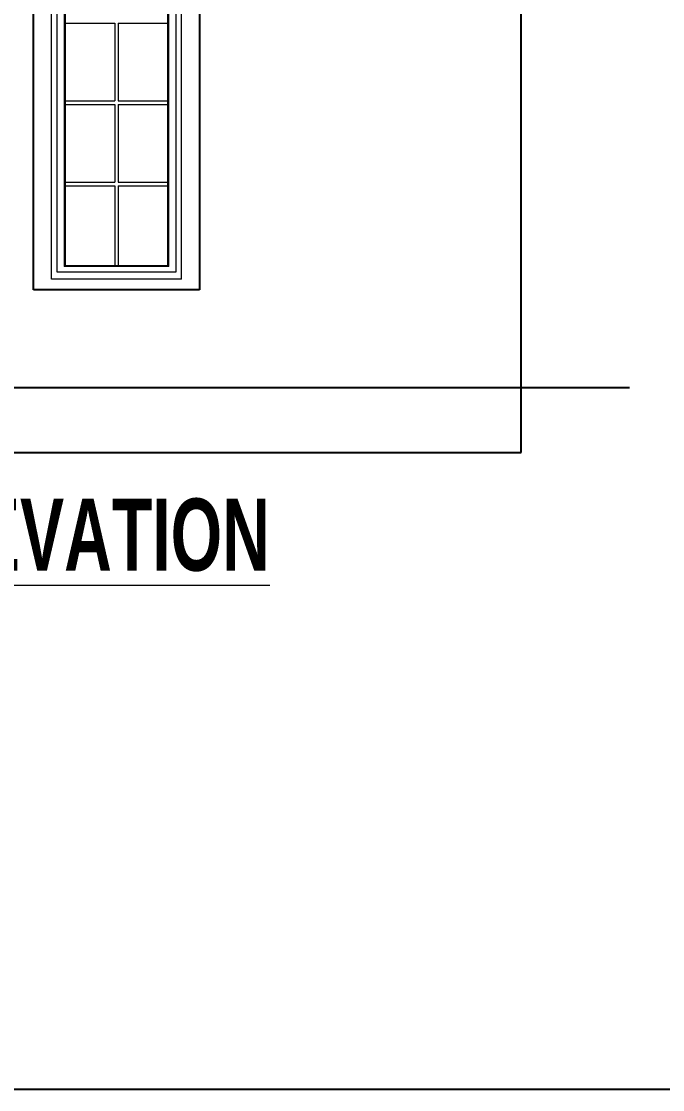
# Model space of a CAD drawing. Header units: inches. Extents: x -5096374 to -5070857, y -3259973 to -3243900.
# Drawn here: x -5081134.8 to -5080957.2, y -3259596.6 to -3259300.7 of the extents above; entities that cross this region are included whole.
import ezdxf

# ---------------------------------------------------------------- set-up
doc = ezdxf.new("R2010")
doc.units = ezdxf.units.IN
doc.header["$LTSCALE"] = 2
doc.header["$MEASUREMENT"] = 0
doc.layers.get('0').update_dxf_attribs({"linetype": 'CONTINUOUS'})
doc.layers.add('Text-100.w', color=254, linetype='CONTINUOUS', lineweight=9)
doc.layers.add('window', color=4, linetype='CONTINUOUS', lineweight=13)
doc.styles.add('Arial', font='arial.ttf', dxfattribs={"width": 0.8, "height": 12})

msp = doc.modelspace()

# ---------------------------------------------------------------- linework, layer by layer
at = {"ltscale": 0.5}
for p, q in [((-5081085.43, -3259090.1), (-5081085.43, -3259375.1)), ((-5081131.43, -3259375.1), (-5081131.43, -3259094.1)), ((-5080996.31, -3259402.1), (-5080996.31, -3259295.1)), ((-5081085.43, -3259375.1), (-5081131.43, -3259375.1)), ((-5081287.43, -3259402.1), (-5080996.31, -3259402.1)), ((-5080996.31, -3259402.1), (-5080966.31, -3259402.1)), ((-5080996.31, -3259420.1), (-5080996.31, -3259402.1)), ((-5081287.43, -3259420.1), (-5080996.31, -3259420.1))]:
    msp.add_line(p, q, dxfattribs=at)
msp.add_lwpolyline([(-5081464.67, -3258999.2), (-5077759.7, -3258999.2), (-5077759.7, -3259596.63), (-5081464.67, -3259596.63)], close=True, dxfattribs=at)
at = {"layer": 'window'}
for p, q in [((-5081126.43, -3259372.1), (-5081126.43, -3259094.1)), ((-5081090.43, -3259372.1), (-5081090.43, -3259094.1)), ((-5081124.93, -3259095.6), (-5081124.93, -3259370.1)), ((-5081122.93, -3259097.6), (-5081122.93, -3259368.6)), ((-5081122.68, -3259097.85), (-5081122.68, -3259368.35)), ((-5081094.18, -3259368.35), (-5081094.18, -3259097.85)), ((-5081093.93, -3259368.6), (-5081093.93, -3259097.6)), ((-5081091.93, -3259370.1), (-5081091.93, -3259095.6)), ((-5081122.68, -3259301.22), (-5081108.93, -3259301.22)), ((-5081108.93, -3259301.22), (-5081108.93, -3259322.76)), ((-5081107.93, -3259301.22), (-5081094.18, -3259301.22)), ((-5081107.93, -3259301.22), (-5081107.93, -3259322.76)), ((-5081122.68, -3259322.76), (-5081108.93, -3259322.76)), ((-5081107.93, -3259322.76), (-5081094.18, -3259322.76)), ((-5081122.68, -3259323.76), (-5081108.93, -3259323.76)), ((-5081108.93, -3259323.76), (-5081108.93, -3259345.3)), ((-5081107.93, -3259323.76), (-5081094.18, -3259323.76)), ((-5081107.93, -3259323.76), (-5081107.93, -3259345.3)), ((-5081122.68, -3259345.3), (-5081108.93, -3259345.3)), ((-5081122.68, -3259346.3), (-5081108.93, -3259346.3)), ((-5081108.93, -3259346.3), (-5081108.93, -3259368.35)), ((-5081107.93, -3259345.3), (-5081094.18, -3259345.3)), ((-5081107.93, -3259346.3), (-5081094.18, -3259346.3)), ((-5081107.93, -3259346.3), (-5081107.93, -3259368.35)), ((-5081124.93, -3259370.1), (-5081091.93, -3259370.1)), ((-5081122.68, -3259368.35), (-5081122.93, -3259368.6)), ((-5081093.93, -3259368.6), (-5081122.93, -3259368.6)), ((-5081122.68, -3259368.35), (-5081094.18, -3259368.35)), ((-5081094.18, -3259368.35), (-5081093.93, -3259368.6)), ((-5081090.43, -3259372.1), (-5081126.43, -3259372.1))]:
    msp.add_line(p, q, dxfattribs=at)

# ---------------------------------------------------------------- texts
at = {"layer": 'Text-100.w', "insert": (-5081155.53, -3259432.89), "char_height": 20, "width": 569.1024, "attachment_point": 2, "style": 'Arial'}
msp.add_mtext('\\A1;{\\fArial Narrow|b1|i0|c0|p34;\\L SOUTH ELEVATION}', dxfattribs=at)

doc.saveas('drawing.dxf')
